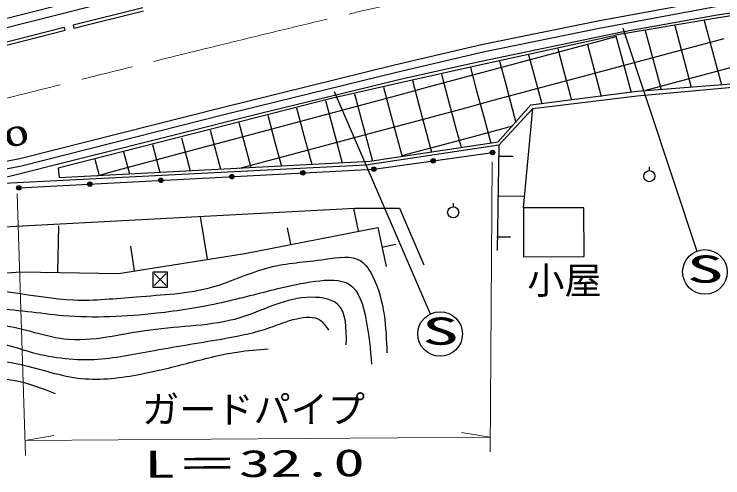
# Model space of a CAD drawing. Units: millimetres, scale not verified. Extents: x 40000 to 680000, y 20000 to 380000.
# Drawn here: x 315252 to 362918, y 243673 to 274866 of the extents above; entities that cross this region are included whole.
import ezdxf
from ezdxf.enums import TextEntityAlignment as Align

# ---------------------------------------------------------------- set-up
doc = ezdxf.new("R2010")
doc.units = ezdxf.units.MM
doc.header["$LTSCALE"] = 1000
doc.linetypes.add('CHAIN', pattern=[18.5, 12, -1.5, 3.5, -1.5])
for name, color, linetype, lineweight in [('M-BGD', 7, 'Continuous', 25), ('M-BMK', 2, 'CHAIN', 13), ('M-BMK-ROW', 30, 'Continuous', 25), ('M-BMK-SRVR', 3, 'Continuous', 25), ('M-STR-HTXT', 7, 'Continuous', 13), ('M-STR-STRC', 7, 'Continuous', 25)]:
    doc.layers.add(name, color=color, linetype=linetype, lineweight=lineweight)
doc.styles.add('ＭＳ ゴシック', font='')
doc.styles.get('ＭＳ ゴシック').set_extended_font_data('MS Gothic')

msp = doc.modelspace()

# ---------------------------------------------------------------- linework, layer by layer
at = {"layer": 'M-BGD'}
for p, q in [((313890, 274384), (327474, 277809)), ((314034, 273801), (327616, 277226)), ((372273, 276107), (362497, 274600)), ((362529, 274812), (372350, 276352)), ((362359, 275842), (354508, 274390)), ((323913, 275283), (319212, 274124)), ((319260, 273930), (323961, 275089)), ((362443, 275349), (354604, 273899)), ((362497, 274600), (355694, 273447)), ((356116, 273684), (362529, 274812)), ((319212, 274124), (319260, 273930)), ((354508, 274390), (346685, 272793)), ((359680, 274096), (360378, 271491)), ((361661, 274431), (362310, 272008)), ((318623, 273976), (313922, 272783)), ((313971, 272589), (318673, 273783)), ((318673, 273783), (318623, 273976)), ((346670, 271704), (356116, 273684)), ((354604, 273899), (346792, 272305)), ((357700, 273760), (358446, 270973)), ((355698, 273434), (346546, 271440)), ((350908, 272059), (355738, 273353)), ((355723, 273411), (356745, 269595)), ((361085, 272716), (363017, 273233)), ((346685, 272793), (340842, 271425)), ((353806, 272836), (354743, 269338)), ((359154, 272198), (361085, 272716)), ((346792, 272305), (340958, 270939)), ((351810, 272558), (352133, 271352)), ((357222, 271680), (359154, 272198)), ((341509, 270556), (346670, 271704)), ((347897, 271705), (348270, 270317)), ((348977, 271542), (350908, 272059)), ((349854, 272132), (350201, 270834)), ((362310, 272008), (362820, 270106)), ((340842, 271425), (329224, 268571)), ((346546, 271440), (341327, 270264)), ((345942, 271275), (346338, 269799)), ((347045, 271024), (348977, 271542)), ((352133, 271352), (352742, 269082)), ((355290, 271163), (357222, 271680)), ((360378, 271491), (360793, 269942)), ((361603, 270784), (363535, 271301)), ((340958, 270939), (329345, 268086)), ((343990, 270835), (344406, 269282)), ((345113, 270506), (347045, 271024)), ((350201, 270834), (350740, 268825)), ((353358, 270645), (355290, 271163)), ((358446, 270973), (358766, 269779)), ((359671, 270266), (361603, 270784)), ((331832, 268210), (341509, 270556)), ((342037, 270395), (342474, 268764)), ((343181, 269989), (345113, 270506)), ((348270, 270317), (349002, 267583)), ((351426, 270127), (353358, 270645)), ((357167, 269676), (364922, 270300)), ((341327, 270264), (336476, 269161)), ((340085, 269952), (340542, 268246)), ((341249, 269471), (343181, 269989)), ((346338, 269799), (346855, 267867)), ((349494, 269610), (351426, 270127)), ((357152, 269379), (365086, 270100)), ((357739, 269748), (359671, 270266)), ((338133, 269509), (338610, 267729)), ((339317, 268953), (341249, 269471)), ((347562, 269092), (349494, 269610)), ((350001, 268757), (357167, 269676)), ((350149, 268519), (357152, 269379)), ((336476, 269161), (331661, 267948)), ((336182, 269065), (336678, 267211)), ((337386, 268436), (339317, 268953)), ((344406, 269282), (344923, 267350)), ((345631, 268574), (347562, 269092)), ((329224, 268571), (315644, 265123)), ((334244, 268569), (334747, 266693)), ((335454, 267918), (337386, 268436)), ((342474, 268764), (342992, 266832)), ((343699, 268057), (345631, 268574)), ((347803, 266288), (350001, 268757)), ((350149, 268519), (347855, 266061)), ((349511, 261830), (350149, 268519)), ((313686, 263662), (331832, 268210)), ((329345, 268086), (315752, 264635)), ((331661, 267948), (318202, 264504)), ((332304, 268081), (332815, 266176)), ((333522, 267400), (335454, 267918)), ((340542, 268246), (341319, 265348)), ((341767, 267539), (343699, 268057)), ((330366, 267587), (330883, 265658)), ((338610, 267729), (339345, 264985)), ((339835, 267022), (341767, 267539)), ((346855, 267867), (347306, 266186)), ((328433, 267072), (329140, 264435)), ((331590, 266883), (333522, 267400)), ((336678, 267211), (337307, 264864)), ((337903, 266504), (339835, 267022)), ((344923, 267350), (345316, 265886)), ((346148, 266643), (348796, 267352)), ((326502, 266555), (327098, 264328)), ((329658, 266365), (331590, 266883)), ((334747, 266693), (335264, 264762)), ((335971, 265986), (337903, 266504)), ((342992, 266832), (343326, 265586)), ((344216, 266125), (346148, 266643)), ((324553, 266100), (325056, 264221)), ((327726, 265848), (329658, 266365)), ((332815, 266176), (333224, 264650)), ((334039, 265469), (335971, 265986)), ((347855, 266061), (338897, 264703)), ((339180, 264987), (347803, 266288)), ((341319, 265348), (344216, 266125)), ((347855, 266061), (347734, 258971)), ((322615, 265604), (323014, 264114)), ((325794, 265330), (327726, 265848)), ((330883, 265658), (331182, 264543)), ((339449, 264443), (347429, 265560)), ((315644, 265123), (309703, 264005)), ((320678, 265108), (320973, 264007)), ((323863, 264812), (325794, 265330)), ((332108, 264951), (334039, 265469)), ((348809, 265281), (347817, 265298)), ((315752, 264635), (309795, 263514)), ((338897, 264703), (313758, 263432)), ((318268, 263889), (339180, 264987)), ((321931, 264295), (323863, 264812)), ((330438, 264504), (332108, 264951)), ((357972, 264591), (357972, 264341)), ((315567, 263179), (339449, 264443)), ((318202, 264504), (318268, 263889)), ((320827, 263999), (321931, 264295)), ((349541, 262597), (347771, 262627)), ((313057, 260485), (338163, 261825)), ((338085, 261795), (338382, 260281)), ((338163, 261825), (341167, 261806)), ((341167, 261806), (342817, 258005)), ((344782, 262157), (344782, 261907)), ((353580, 261838), (349511, 261830)), ((349511, 261830), (349518, 258550)), ((353587, 258559), (353580, 261838)), ((327772, 261250), (328226, 258384)), ((318230, 260629), (318175, 257507)), ((330769, 258760), (339715, 260514)), ((333617, 260493), (333834, 259389)), ((339715, 260514), (340280, 257886)), ((348626, 259853), (347724, 259868)), ((340914, 259371), (339984, 259171)), ((323068, 259253), (323328, 257609)), ((322262, 257412), (330769, 258760)), ((349518, 258550), (353587, 258559)), ((310384, 257199), (315701, 257528)), ((315701, 257528), (322262, 257412))]:
    msp.add_line(p, q, dxfattribs=at)
for centre, radius in [((347429, 265560), 150), ((347429, 265560), 100), ((347429, 265560), 50), ((343439, 265001), 150), ((343439, 265001), 100), ((343439, 265001), 50), ((339449, 264443), 150), ((329896, 263937), 150), ((334672, 264190), 150), ((334672, 264190), 100), ((334672, 264190), 50), ((339449, 264443), 100), ((339449, 264443), 50), ((357972, 263966), 375), ((325120, 263684), 150), ((325120, 263684), 100), ((325120, 263684), 50), ((329896, 263937), 100), ((329896, 263937), 50), ((315567, 263179), 150), ((315567, 263179), 100), ((315567, 263179), 50), ((320343, 263431), 150), ((320343, 263431), 100), ((320343, 263431), 50), ((344782, 261532), 375)]:
    msp.add_circle(centre, radius, dxfattribs=at)
for points, knots in [([(290530, 245242), (290866, 246637), (291201, 248031), (292117, 248963), (292581, 249435), (293194, 249787), (293814, 250112), (296216, 251371), (298713, 252203), (301256, 252903), (303450, 253507), (305678, 254012), (307823, 254873), (308955, 255327), (310064, 255880), (311216, 256131), (313781, 256691), (316559, 255751), (319260, 255639), (320674, 255580), (322067, 255748), (323473, 255858), (325202, 255993), (326950, 256039), (328617, 256514), (329902, 256881), (331138, 257502), (332393, 257828), (333590, 258139), (334805, 258182), (336169, 258375), (337031, 258497), (337953, 258679), (338577, 258266), (338931, 258031), (339189, 257604), (339398, 257171), (340185, 255534), (340256, 253808), (340328, 252082)], [0, 0, 0, 0, 1, 1, 1, 2, 2, 2, 3, 3, 3, 4, 4, 4, 5, 5, 5, 6, 6, 6, 7, 7, 7, 8, 8, 8, 9, 9, 9, 10, 10, 10, 11, 11, 11, 12, 12, 12, 13, 13, 13, 13]), ([(291898, 246172), (292540, 247266), (293182, 248360), (294087, 249127), (295388, 250229), (297233, 250655), (299012, 251042), (301296, 251539), (303471, 251970), (305579, 252739), (307285, 253361), (308947, 254203), (310723, 254654), (311705, 254903), (312722, 255032), (313733, 255037), (315344, 255045), (316940, 254737), (318548, 254599), (320642, 254420), (322755, 254529), (324841, 254763), (326311, 254928), (327768, 255156), (329219, 255475), (330492, 255755), (331761, 256105), (332995, 256405), (333809, 256603), (334609, 256779), (335512, 256898), (336326, 257005), (337224, 257066), (337811, 256679), (338458, 256252), (338727, 255280), (338905, 254380), (339122, 253289), (339205, 252302), (339288, 251316)], [0, 0, 0, 0, 1, 1, 1, 2, 2, 2, 3, 3, 3, 4, 4, 4, 5, 5, 5, 6, 6, 6, 7, 7, 7, 8, 8, 8, 9, 9, 9, 10, 10, 10, 11, 11, 11, 12, 12, 12, 13, 13, 13, 13]), ([(337592, 252629), (337603, 253728), (337614, 254828), (336990, 255365), (336516, 255773), (335677, 255858), (334910, 255803), (333218, 255682), (331880, 254878), (330423, 254435), (328537, 253862), (326451, 253894), (324404, 253614), (322438, 253345), (320507, 252789), (318603, 253012), (317107, 253188), (315626, 253845), (314116, 253943), (312855, 254024), (311574, 253717), (310340, 253341), (308804, 252872), (307343, 252298), (305853, 251754), (304314, 251191), (302744, 250661), (301147, 250331), (299916, 250076), (298668, 249940), (297425, 249619), (296662, 249422), (295900, 249155), (295291, 248689), (294856, 248356), (294499, 247921), (294142, 247485)], [0, 0, 0, 0, 1, 1, 1, 2, 2, 2, 3, 3, 3, 4, 4, 4, 5, 5, 5, 6, 6, 6, 7, 7, 7, 8, 8, 8, 9, 9, 9, 10, 10, 10, 11, 11, 11, 12, 12, 12, 12]), ([(295620, 247431), (296312, 247904), (297005, 248377), (297754, 248689), (299533, 249429), (301632, 249258), (303554, 249674), (305020, 249991), (306383, 250650), (307768, 251206), (308998, 251701), (310245, 252115), (311544, 252465), (312213, 252646), (312896, 252809), (313569, 252793), (314452, 252773), (315317, 252443), (316195, 252191), (317651, 251775), (319146, 251575), (320628, 251644), (321986, 251708), (323334, 251999), (324677, 252246), (326280, 252541), (327878, 252775), (329493, 253067), (330498, 253249), (331510, 253454), (332448, 253778), (333035, 253982), (333594, 254232), (334254, 254380), (334805, 254504), (335427, 254557), (335841, 254271), (336063, 254117), (336225, 253866), (336388, 253614)], [0, 0, 0, 0, 1, 1, 1, 2, 2, 2, 3, 3, 3, 4, 4, 4, 5, 5, 5, 6, 6, 6, 7, 7, 7, 8, 8, 8, 9, 9, 9, 10, 10, 10, 11, 11, 11, 12, 12, 12, 13, 13, 13, 13]), ([(303554, 248689), (304604, 248955), (305653, 249222), (306674, 249565), (307798, 249943), (308887, 250414), (310012, 250823), (310919, 251154), (311850, 251444), (312802, 251535), (313655, 251616), (314526, 251539), (315374, 251371), (316782, 251091), (318131, 250562), (319533, 250386), (320846, 250221), (322207, 250365), (323528, 250604), (324659, 250810), (325761, 251084), (326866, 251371), (327988, 251661), (329114, 251964), (330259, 252137), (330947, 252241), (331643, 252298), (332338, 252356)], [0, 0, 0, 0, 1, 1, 1, 2, 2, 2, 3, 3, 3, 4, 4, 4, 5, 5, 5, 6, 6, 6, 7, 7, 7, 8, 8, 8, 9, 9, 9, 9]), ([(307768, 248799), (308673, 249146), (309577, 249494), (310504, 249784), (311325, 250040), (312164, 250251), (313021, 250331), (313787, 250402), (314567, 250368), (315320, 250221), (316242, 250042), (317121, 249694), (318001, 249346)], [0, 0, 0, 0, 1, 1, 1, 2, 2, 2, 3, 3, 3, 4, 4, 4, 4])]:
    msp.add_open_spline(points, degree=3, knots=knots, dxfattribs=at)
at = {"layer": 'M-BMK'}
msp.add_open_spline([(270833, 258159), (272922, 258645), (275011, 259131), (277096, 259629), (279182, 260128), (281265, 260639), (283346, 261157), (285427, 261675), (287507, 262199), (289584, 262731), (289717, 262765), (289849, 262799), (289982, 262833), (290114, 262867), (290246, 262901), (290379, 262935), (290511, 262969), (290643, 263003), (290776, 263037), (291719, 263279), (292662, 263523), (293603, 263770), (294097, 263899), (294590, 264029), (295083, 264159), (299672, 265367), (304267, 266549), (308865, 267721), (315320, 269365), (321779, 270988), (328247, 272578), (332558, 273639), (336874, 274685), (341204, 275667), (341925, 275831), (342648, 275993), (343370, 276153), (344093, 276313), (344816, 276471), (345539, 276626), (346263, 276782), (346987, 276936), (347711, 277086), (349808, 277520), (351911, 277924), (354017, 278309), (356123, 278694), (358233, 279061), (360347, 279402), (362461, 279744), (364578, 280060), (366696, 280376)], degree=3, knots=[0, 0, 0, 0, 1, 1, 1, 2, 2, 2, 3, 3, 3, 4, 4, 4, 5, 5, 5, 6, 6, 6, 7, 7, 7, 8, 8, 8, 9, 9, 9, 10, 10, 10, 11, 11, 11, 12, 12, 12, 13, 13, 13, 14, 14, 14, 15, 15, 15, 16, 16, 16, 17, 17, 17, 17], dxfattribs=at)
at = {"layer": 'M-BMK-ROW'}
for p, q in [((325571, 257511), (324571, 257511)), ((324571, 257511), (324571, 256511)), ((325471, 257411), (324671, 256611)), ((324671, 257411), (325471, 256611)), ((325571, 256511), (325571, 257511)), ((324571, 256511), (325571, 256511))]:
    msp.add_line(p, q, dxfattribs=at)
at = {"layer": 'M-STR-HTXT'}
for p, q in [((347399, 264927), (347273, 245418)), ((315447, 262788), (316015, 245185)), ((315983, 246184), (317912, 246521)), ((347280, 246418), (345346, 246726)), ((315983, 246184), (347280, 246418))]:
    msp.add_line(p, q, dxfattribs=at)
at = {"layer": 'M-STR-STRC'}
for p, q in [((356201, 273915), (361181, 258926)), ((336776, 269666), (343242, 254696))]:
    msp.add_line(p, q, dxfattribs=at)
for centre in [(361712, 257523), (343904, 253350)]:
    msp.add_circle(centre, 1500, dxfattribs=at)

# ---------------------------------------------------------------- texts
at = {"layer": 'M-BGD', "style": 'ＭＳ ゴシック'}
msp.add_text('小屋', height=1833, dxfattribs=at).set_placement((349769, 255494), align=Align.BOTTOM_LEFT)
at = {"layer": 'M-BMK-SRVR', "style": 'ＭＳ ゴシック', "width": 2}
msp.add_text('51.00', height=1320, rotation=14.779, dxfattribs=at).set_placement((307865, 263589), align=Align.BOTTOM_LEFT)
at = {"layer": 'M-STR-HTXT', "style": 'ＭＳ ゴシック'}
msp.add_text('ガードパイプ', height=1833, dxfattribs=at).set_placement((323853, 246816), align=Align.BOTTOM_LEFT)
at = {"layer": 'M-STR-HTXT', "style": 'ＭＳ ゴシック', "width": 1.7}
msp.add_text('L＝32.0', height=1833, rotation=0.434, dxfattribs=at).set_placement((324003, 243120), align=Align.BOTTOM_LEFT)
at = {"layer": 'M-STR-STRC', "style": 'ＭＳ ゴシック', "width": 2}
for p in [(360487, 256250), (342679, 252076)]:
    msp.add_text('S', height=1833, dxfattribs=at).set_placement(p, align=Align.BOTTOM_LEFT)

doc.saveas('drawing.dxf')
